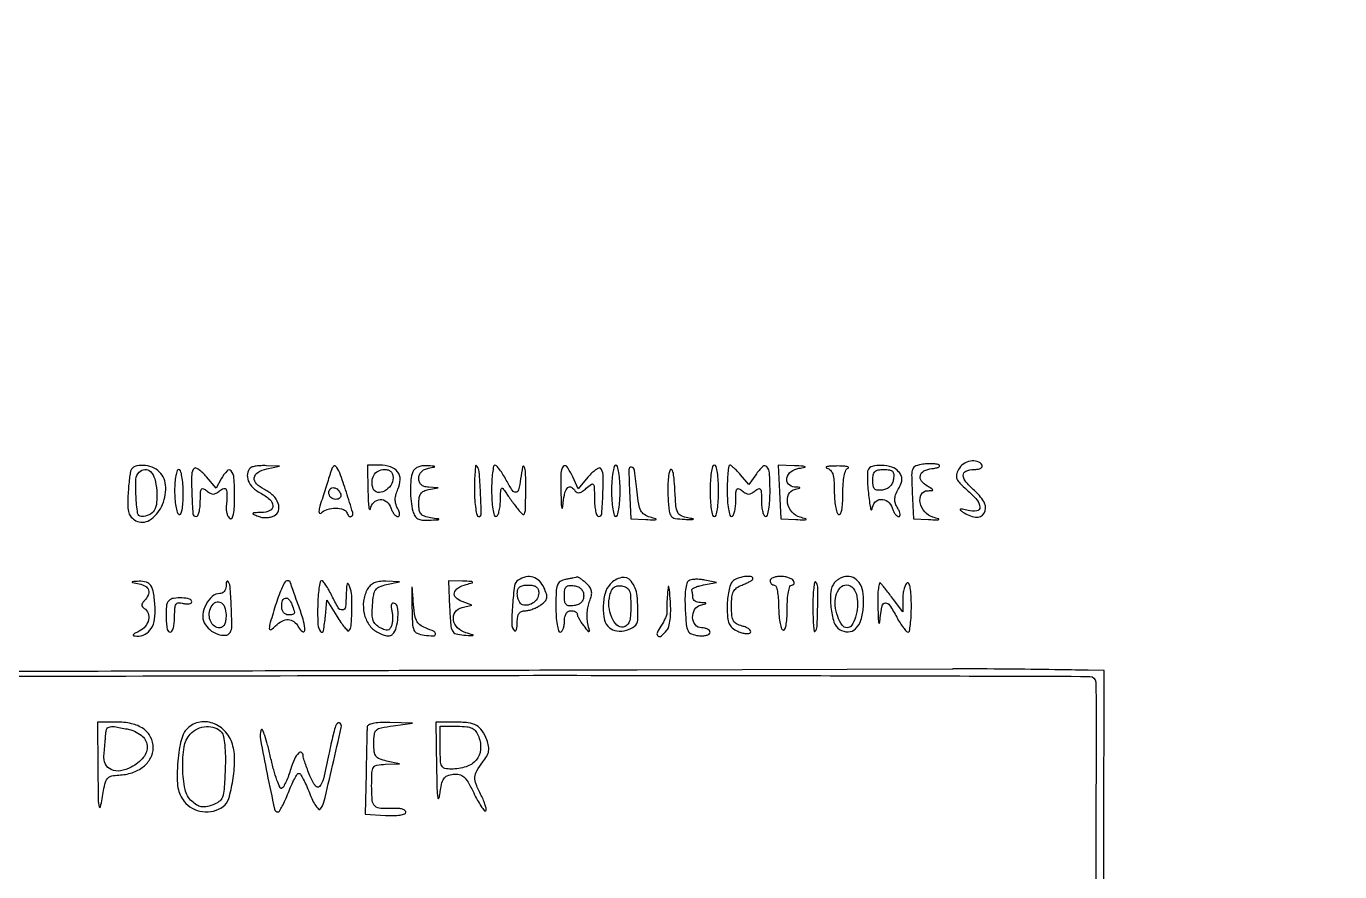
# Model space of a CAD drawing. Extents: x 24 to 1546, y 0 to 2379.
# Drawn here: x 1239.4 to 1546, y 197 to 394.5 of the extents above; entities that cross this region are included whole.
import ezdxf

# ---------------------------------------------------------------- set-up
doc = ezdxf.new("R2010")
doc.units = 0
doc.header["$MEASUREMENT"] = 0
doc.layers.get('0').update_dxf_attribs({"linetype": 'CONTINUOUS'})

msp = doc.modelspace()

# ---------------------------------------------------------------- linework, layer by layer
for points in [[(1054.378065, 242.245189, -0.00011), (1310.655694, 242.847537, -0.001089), (1418.410224, 242.842392, -0.000199), (1487.630218, 242.660844, -0.406407), (1489.042152, 241.277819, -0.006531), (1489.134851, 232.568275, -0.000088), (1488.995819, 179.007081, -0.000003), (1488.836526, 121.681109, -0.200949)], [(956.104801, 25.769543, -0.000009), (1071.532232, 26.383709, -0.000448)], [(1448.974176, 595.301221, -0.000037), (1448.971655, 720.569876, -0.000031)], [(1026.733611, 243.098293, 0.000018), (954.81255, 242.694459, 0.197444)], [(1192.992564, 118.921241, 0.000373), (1245.748798, 119.049044, 0.000618), (1290.245747, 119.245058, 0.000021), (1330.47912, 119.473752, 0.207433), (1330.992564, 119.699842, 0.654235), (1330.894344, 119.924749, 0.000011), (1276.068902, 119.942781, 0.000456), (1215.434512, 119.906035, 0.000272)], [(1490.781276, 123.5), (1491.038719, 244), (1487.26936, 244.08651, 0.002548), (1479.4669, 244.225805, 0.00091), (1468.331994, 244.347561, 0.000041), (1455.930741, 244.459567, 0.163136), (1455.669275, 244.37452, -0.160174), (1455.512716, 244.322595), (1382.009387, 244.131797, -0.000078), (1301.158415, 243.934612, -0.000047), (1205.149916, 243.724436, 0.000314)], [(1488.503254, 121.295825, -0.00001), (1465.722567, 121.148835, -0.00041)]]:
    msp.add_lwpolyline(points, format="xyb")
for points in [[(1263.781911, 290.75, 0.047291), (1263.599674, 289.999743, 0.007467), (1263.404516, 288.493376, 0.008231), (1263.229739, 286.705405, 0.00711), (1263.103895, 284.823196, 0.017303), (1263.058849, 282.312219, 0.072577), (1263.301053, 280.826184, 0.114315), (1263.890748, 279.829147, 0.07958), (1264.935663, 279.034432, 0.271957), (1268.15543, 279.16224, 0.138587), (1270.932066, 282.298636, 0.116619), (1271.938063, 286.861097, 0.194974), (1270.428571, 290.428571, 0.105611), (1268.767541, 291.504891, 0.079213), (1266.628827, 291.952738, 0.092086), (1264.7407, 291.69564, 0.233883)], [(1278.602855, 291.269521, 0.194066), (1277.981731, 289.808707, 0.013474), (1278.019476, 285.250555, 0.010938), (1278.281677, 280.66372, 0.391266), (1279, 280, 0.282515), (1279.386046, 280.237047, 0.050064), (1279.70625, 281.064093, 0.04127), (1279.927501, 282.234353, 0.026097), (1280, 283.622445, -0.010356), (1280.042058, 285.652855, -0.131096), (1280.267606, 286.376537, -0.377801), (1280.703769, 286.504567, -0.064036), (1281.5, 286, 0.045289), (1282.327894, 285.430919, 0.128626), (1283, 285.255111, 0.128626), (1283.672106, 285.430919, 0.045289), (1284.5, 286, -0.087242), (1285.471923, 286.554784, -0.397649), (1286.01476, 286.31735, -0.110529), (1286.219489, 285.200873, -0.009954), (1286.051642, 282.345511, 0.047111), (1286.065196, 281.472825, 0.049271), (1286.242858, 280.631636, 0.054474), (1286.547008, 279.942146, 0.123861), (1286.940951, 279.536494, 0.427918), (1287.398385, 279.655787, 0.078538), (1287.733309, 280.572578, 0.037123), (1287.940482, 282.300991, 0.011271), (1288, 284.940983, 0.017713), (1287.856734, 288.983912, 0.152444), (1287.205542, 290.646041, 0.458316), (1286.231079, 290.680494, 0.063898), (1284.897807, 288.809051), (1283.725246, 286.618101), (1281.465478, 289.245239, 0.023183), (1280.555762, 290.208685, 0.038072), (1279.692428, 290.923566, 0.045441), (1278.979226, 291.336365, 0.31462)], [(1291.666667, 291.333333, 0.164088), (1290.999781, 289.987718, 0.129555), (1291.200092, 288.365145, 0.103129), (1292.265807, 286.759751, 0.075638), (1294, 285.5, -0.058125), (1296.20562, 284.012426, -0.204444), (1296.946246, 282.509932, -0.310527), (1296.261286, 281.386505, -0.09921), (1294.25, 280.929715, 0.00432), (1292.610158, 280.873622, 0.207655), (1292.320196, 280.732722, 0.501891), (1292.364367, 280.536427, 0.00922), (1293.5, 280.055346, 0.058515), (1294.39152, 279.813049, 0.042885), (1295.41547, 279.748706, 0.043587), (1296.41048, 279.858684, 0.070579), (1297.212237, 280.140605, 0.201829), (1298.220061, 281.353194, 0.162465), (1298.17392, 283.062679, 0.113171), (1296.988392, 284.894143, 0.077263), (1294.957901, 286.333669, -0.077552), (1293.110561, 287.644942, -0.231891), (1292.603668, 289.064389, -0.236402), (1293.416857, 290.313695, -0.079879), (1295.5, 291.121865), (1298.5, 291.76337), (1295.416667, 291.881685, 0.020644), (1294.187316, 291.878086, 0.025253), (1293.043229, 291.769412, 0.025049), (1292.110955, 291.585001, 0.135832)], [(1310.608913, 290.893128, -0.001122), (1310.348961, 290.07305, -0.000174), (1309.830437, 288.45185, -0.000194), (1309.217505, 286.540328, -0.000169), (1308.574076, 284.538701, 0.009209), (1307.930089, 282.40359, 0.043055), (1307.689697, 281.143197, 0.25866), (1307.8502, 280.767578, 0.37816), (1308.188701, 280.788701, -0.121468), (1309.64483, 281.668783, -0.077215), (1311.614075, 281.961917, -0.085438), (1313.388742, 281.644817, -0.223749), (1314.279762, 280.75, 0.058188), (1314.495991, 280.312764, 0.106272), (1314.7767, 280.033099, 0.154979), (1315.07341, 279.952808, 0.176014), (1315.344568, 280.064806, 0.288319), (1315.580483, 280.919782, 0.005068), (1314.089918, 285.699134, 0.008763), (1312.53265, 290.245896, 0.109913), (1311.563412, 291.769921, 0.234525), (1311.331117, 291.848108, 0.152911), (1311.07004, 291.725351, 0.087786), (1310.813978, 291.390388, 0.043237)], [(1319.136182, 285.75, 0.006961), (1319.217114, 283.484459, 0.022956), (1319.359663, 281.996875, 0.185433), (1319.531687, 281.687987, 0.571393), (1319.705733, 281.75, -0.146404), (1320.51991, 283.310001, -0.188935), (1321.979157, 283.971427, -0.187472), (1323.50808, 283.467228, -0.144564), (1324.5, 282, 0.041204), (1324.814323, 281.234659, 0.050911), (1325.2326, 280.5875, 0.05949), (1325.686051, 280.142108, 0.165895), (1326.102571, 280, 0.23188), (1326.414299, 280.152782, 0.175886), (1326.532557, 280.520471, 0.084219), (1326.405918, 281.129308, 0.029578), (1326.030584, 281.942853, -0.059606), (1325.626681, 282.977065, -0.06968), (1325.506754, 284.023365, -0.062901), (1325.677216, 285.146304, -0.037828), (1326.142423, 286.413239, 0.101109), (1326.653727, 288.637073, 0.170749), (1326.069783, 290.436604, 0.153293), (1324.417506, 291.602673, 0.077743), (1321.877555, 292), (1319, 292)], [(1329.606989, 290.418213, 0.064009), (1329.169769, 288.620396, 0.028323), (1329.037426, 286.176042, 0.027781), (1329.188732, 283.574274, 0.037067), (1329.630286, 281.25, 0.065614), (1330.088415, 280.144536, 0.134502), (1330.750342, 279.4904, 0.107305), (1331.762214, 279.179288, 0.033082), (1333.366631, 279.149832, 0.00069), (1335.545453, 279.257035, 0.235529), (1335.686551, 279.336547, 0.550033), (1335.648094, 279.424851, 0.000995), (1333.75, 279.716254, -0.042801), (1332.323569, 280.059124, -0.13881), (1331.526411, 280.601338, -0.135358), (1331.120411, 281.489984, -0.03989), (1331, 282.996871, -0.040286), (1331.11412, 284.410941, -0.109871), (1331.48423, 285.337788, -0.129422), (1332.168423, 285.931361, -0.066825), (1333.25, 286.294267), (1335.5, 286.727636), (1333.25, 286.863818, -0.059579), (1332.260883, 287.043264, -0.111574), (1331.559019, 287.445791, -0.123913), (1331.144134, 288.077271, -0.083875), (1331, 288.930449, -0.092132), (1331.154854, 289.763706, -0.098629), (1331.597506, 290.463336, -0.090422), (1332.311119, 290.983323, -0.06486), (1333.25, 291.294267, 0.002556), (1334.645472, 291.570451, 0.53799), (1334.688972, 291.678377, 0.231178), (1334.521512, 291.772578, 0.00164), (1332.856989, 291.863818, 0.050173), (1331.743115, 291.809437, 0.067471), (1330.774592, 291.526961, 0.079272), (1330.039363, 291.048686, 0.117902)], [(1344, 286.166667, 0.014888), (1344.070408, 283.802601, 0.024393), (1344.286941, 281.811458, 0.021404), (1344.593111, 280.300295, 0.344788), (1344.97682, 280, 0.418795), (1345.569848, 280.602362, 0.007515), (1345.41708, 285.585782, 0.010091), (1345.094313, 290.479735, 0.176644), (1344.432885, 291.900448, 0.629383), (1344.260916, 291.839986, 0.008465), (1344.12716, 290.394715, 0.012244), (1344.030808, 288.502188, 0.006595)], [(1348, 286, 0.015416), (1348.071434, 283.683687, 0.025878), (1348.291667, 281.75, 0.024068), (1348.604992, 280.303225, 0.339565), (1349, 280, 0.284026), (1349.390285, 280.241156, 0.0472), (1349.723525, 281.101562, 0.039722), (1349.963784, 282.313015, 0.02518), (1350.058807, 283.75, -0.005989), (1350.11958, 285.946614, -0.137554), (1350.311306, 286.53896, -0.503554), (1350.637188, 286.555725, -0.030433), (1351.308807, 285.631435, 0.010207), (1351.887287, 284.763604, 0.005062), (1352.654377, 283.685652, 0.005022), (1353.472495, 282.58373, 0.007338), (1354.216731, 281.631435, 0.04143), (1355.240834, 280.555793, 0.517505), (1355.704354, 280.663336, 0.092763), (1355.918503, 281.705241, 0.003133), (1355.966731, 285.916667, 0.006231), (1355.935623, 290.19106, 0.094655), (1355.63033, 291.6341, 0.739281), (1355.241775, 291.595252, 0.016204), (1354.76975, 288.76975, -0.021713), (1354.314772, 286.219476, -0.328168), (1353.67503, 285.662168, -0.278917), (1352.851172, 286.071944, -0.01781), (1351.433286, 288.494023, 0.015939), (1350.653769, 289.837118, 0.02286), (1349.872869, 290.970119, 0.019965), (1349.17156, 291.821409, 0.213606), (1348.772596, 292, 0.360319), (1348.467071, 291.746978, 0.014847), (1348.22695, 290.2375, 0.019929), (1348.055631, 288.30035, 0.01209)], [(1364.168103, 285.75, 0.00331), (1364.260906, 282.981577, 0.045124), (1364.391852, 281.982431, 0.816098), (1364.545473, 281.985298, 0.019739), (1364.728468, 283.25, -0.031497), (1365.122487, 285.584608, -0.145595), (1365.794817, 286.760688, -0.341071), (1366.625918, 286.848202, -0.11671), (1367.54026, 285.934857, 0.172019), (1367.954149, 285.602538, 0.147656), (1368.514781, 285.57863, 0.088133), (1369.232322, 285.904575, 0.033354), (1370.099277, 286.589845, -0.023783), (1371.285266, 287.564717, -0.407677), (1371.739134, 287.50364, -0.161468), (1371.969634, 286.857467, -0.005618), (1372, 284.154988, 0.022706), (1372.072353, 282.562584, 0.036359), (1372.29375, 281.220528, 0.041536), (1372.612436, 280.256299, 0.300747), (1373, 280, 0.391266), (1373.718323, 280.66372, 0.010938), (1373.980524, 285.250555, 0.013474), (1374.018269, 289.808707, 0.194066), (1373.397145, 291.269521, 0.31744), (1373.019046, 291.334674, 0.044096), (1372.293782, 290.907534, 0.037329), (1371.415293, 290.175057, 0.022704), (1370.487576, 289.190661), (1368.180862, 286.508945), (1366.929916, 289.254473, 0.04042), (1365.603916, 291.634409, 0.509553), (1364.729807, 291.668653, 0.161611), (1364.167316, 290.113135, 0.013356)], [(1376, 286, 0.015416), (1376.071434, 283.683687, 0.025878), (1376.291667, 281.75, 0.024068), (1376.604992, 280.303225, 0.339565), (1377, 280, 0.339565), (1377.395008, 280.303225, 0.024068), (1377.708333, 281.75, 0.025878), (1377.928566, 283.683687, 0.015416), (1378, 286, 0.015416), (1377.928566, 288.316313, 0.025878), (1377.708333, 290.25, 0.024068), (1377.395008, 291.696775, 0.339565), (1377, 292, 0.339565), (1376.604992, 291.696775, 0.024068), (1376.291667, 290.25, 0.025878), (1376.071434, 288.316313, 0.015416)], [(1380.19657, 285.970097), (1380.5, 279.5), (1384, 279.307964, 0.00227), (1386.037163, 279.205463, 0.136334), (1386.392175, 279.286816, 0.661222), (1386.378921, 279.427533, 0.005762), (1385, 279.849423, -0.07409), (1383.663202, 280.467851, -0.12944), (1382.852614, 281.369728, -0.078332), (1382.355207, 282.879056, -0.015235), (1381.978024, 285.730102, 0.007838), (1381.38398, 290.795543, 0.338192), (1380.666736, 291.513861, 0.458169), (1380.045099, 290.962743, 0.008267)], [(1399, 286, 0.015416), (1399.071434, 283.683687, 0.025878), (1399.291667, 281.75, 0.024068), (1399.604992, 280.303225, 0.339565), (1400, 280, 0.339565), (1400.395008, 280.303225, 0.024068), (1400.708333, 281.75, 0.025878), (1400.928566, 283.683687, 0.015416), (1401, 286, 0.015416), (1400.928566, 288.316313, 0.025878), (1400.708333, 290.25, 0.024068), (1400.395008, 291.696775, 0.339565), (1400, 292, 0.339565), (1399.604992, 291.696775, 0.024068), (1399.291667, 290.25, 0.025878), (1399.071434, 288.316313, 0.015416)], [(1403, 286, 0.015416), (1403.071434, 283.683687, 0.025878), (1403.291667, 281.75, 0.024068), (1403.604992, 280.303225, 0.339565), (1404, 280, 0.282515), (1404.386046, 280.237047, 0.050064), (1404.70625, 281.064093, 0.04127), (1404.927501, 282.234353, 0.026097), (1405, 283.622445, -0.010356), (1405.042058, 285.652855, -0.131096), (1405.267606, 286.376537, -0.377801), (1405.703769, 286.504567, -0.064036), (1406.5, 286, 0.045289), (1407.327894, 285.430919, 0.128626), (1408, 285.255111, 0.128626), (1408.672106, 285.430919, 0.045289), (1409.5, 286, -0.064036), (1410.296231, 286.504567, -0.377801), (1410.732394, 286.376537, -0.131096), (1410.957942, 285.652855, -0.010356), (1411, 283.622445, 0.026097), (1411.072499, 282.234353, 0.04127), (1411.29375, 281.064093, 0.050064), (1411.613954, 280.237047, 0.282515), (1412, 280, 0.339565), (1412.395008, 280.303225, 0.024068), (1412.708333, 281.75, 0.025878), (1412.928566, 283.683687, 0.015416), (1413, 286, 0.014122), (1412.882328, 290.165481, 0.169788), (1412.276672, 291.627031, 0.425704), (1411.292139, 291.663122, 0.04652), (1409.649316, 289.75), (1408.054687, 287.5), (1406.117051, 289.75, 0.013977), (1405.331892, 290.611802, 0.019137), (1404.575369, 291.339063, 0.016177), (1403.918352, 291.886934, 0.16721), (1403.589707, 292, 0.375491), (1403.354619, 291.794475, 0.009005), (1403.173227, 290.2375, 0.015274), (1403.042426, 288.300497, 0.00922)], [(1415.202283, 285.75), (1415.5, 279.5), (1419, 279.307964, 0.002274), (1421.03452, 279.205615, 0.135953), (1421.389989, 279.286799, 0.661982), (1421.376818, 279.427273, 0.005779), (1420, 279.84751, -0.145368), (1418.131761, 281.05397, -0.127846), (1417.110101, 283.145574, -0.157763), (1417.338647, 285.161498, -0.226621), (1418.691736, 286.299454, 0.002352), (1419.854383, 286.606555, 0.311667), (1419.944679, 286.712978, 0.420595), (1419.868987, 286.803406, 0.002855), (1418.75, 286.883999, -0.193951), (1417.315542, 287.575744, -0.245195), (1416.946009, 288.979452, -0.173403), (1417.910174, 290.494065, -0.128242), (1419.75, 291.283746, 0.006431), (1421.153813, 291.514912, 0.710107), (1421.174995, 291.646354, 0.112136), (1420.772924, 291.758617, 0.002376), (1418.702283, 291.850168), (1414.904565, 292)], [(1426.25, 291.310674, -0.135069), (1427.097924, 290.820531, -0.115671), (1427.636633, 289.937598, -0.063662), (1427.921842, 288.457545, -0.015806), (1428, 285.985693, 0.019113), (1428.073014, 284.076334, 0.025973), (1428.29375, 282.366361, 0.024822), (1428.610217, 281.014439, 0.18653), (1429, 280.5, 0.436657), (1429.415004, 280.61478, 0.068742), (1429.732561, 281.511665, 0.037103), (1429.93823, 283.098976, 0.013671), (1430, 285.35765, -0.016928), (1430.079323, 287.699935, -0.034603), (1430.330099, 289.520517, -0.043622), (1430.717536, 290.803609, -0.204488), (1431.25, 291.337719, 0.546526), (1431.284484, 291.520046, 0.148335), (1430.957813, 291.683057, 0.033095), (1429.95802, 291.785559, 0.011316), (1428.5, 291.805051, 0.010384), (1427.062376, 291.761866, 0.041396), (1426.189062, 291.644543, 0.414714), (1426.085167, 291.481828, 0.281391)], [(1435.834364, 290.75, 0.072958), (1435.719879, 289.988273, 0.010313), (1435.747072, 288.398438, 0.011573), (1435.86241, 286.505995, 0.009618), (1436.070272, 284.5, 0.007451), (1436.318426, 282.705157, 0.03041), (1436.551133, 281.629687, 0.461433), (1436.709457, 281.556643, 0.273721), (1436.842896, 281.75, -0.163897), (1437.496996, 283.320611, -0.202097), (1438.911654, 284.008252, -0.186528), (1440.483045, 283.495891, -0.145887), (1441.5, 282, 0.040069), (1441.812315, 281.234616, 0.049995), (1442.224754, 280.5875, 0.058436), (1442.669683, 280.141395, 0.169079), (1443.075862, 280, 0.297393), (1443.328667, 280.164954, 0.139047), (1443.384925, 280.569372, 0.071634), (1443.204479, 281.19424, 0.033537), (1442.806467, 281.938288, -0.051467), (1442.272062, 283.029493, -0.096398), (1442.11572, 283.996073, -0.083633), (1442.326252, 285.04152, -0.03146), (1442.948729, 286.404199, 0.026768), (1443.591, 287.776029, 0.091445), (1443.787871, 288.737498, 0.11799), (1443.606531, 289.566677, 0.060705), (1443.028291, 290.465911, 0.14184), (1441.461554, 291.529221, 0.068859), (1439.058528, 291.958982, 0.074468), (1436.836079, 291.715337, 0.260168)], [(1448.704122, 292.214857, 0.05438), (1447.039068, 291.815327, 0.218716), (1446.310049, 291.101594, 0.09685), (1446.065992, 289.698706, 0.006748), (1446.204122, 285.679151), (1446.5, 279.5), (1450, 279.307964, 0.002274), (1452.03452, 279.205615, 0.135953), (1452.389989, 279.286799, 0.661982), (1452.376818, 279.427273, 0.005779), (1451, 279.84751, -0.149279), (1449.11636, 281.08445, -0.121491), (1448.058334, 283.265938, -0.173603), (1448.316796, 285.183224, -0.275757), (1449.683578, 286.030409, 0.006952), (1450.834908, 286.0657, 0.382998), (1450.977528, 286.205685, 0.278542), (1450.869591, 286.412951, 0.004988), (1449.75, 287.080099, -0.095545), (1448.37256, 288.283156, -0.229243), (1448.094962, 289.575018, -0.21897), (1448.938116, 290.638891, -0.088967), (1450.75, 291.183578, 0.021703), (1451.74202, 291.341592, 0.063028), (1452.398438, 291.564415, 0.214781), (1452.598665, 291.804792, 0.351035), (1452.5, 292.035707, 0.08867), (1451.934335, 292.219982, 0.022726), (1450.972461, 292.309311, 0.022419), (1449.847841, 292.311932, 0.021089)], [(1456.978384, 290.959611, 0.072445), (1456.549578, 289.772965, 0.150209), (1456.643131, 288.802139, 0.095333), (1457.327625, 287.767223, 0.019033), (1458.943201, 286.236926, -0.032617), (1461.289083, 283.890816, -0.165616), (1461.984993, 282.206866, -0.390507), (1461.280711, 281.337652, -0.093643), (1459.25, 281.421969, 0.007366), (1457.8972, 281.715269, 0.123413), (1457.442546, 281.69397, 0.58852), (1457.402035, 281.50804, 0.031644), (1458, 281.04569, 0.109702), (1460.985709, 279.865631, 0.300159), (1462.956076, 280.7582, 0.260941), (1463.077738, 283.10706, 0.098267), (1461.002424, 285.810788, -0.03311), (1458.80766, 288.010091, -0.159566), (1458.125597, 289.615682, -0.32341), (1458.730968, 290.624804, -0.101564), (1460.559017, 291, 0.035659), (1461.520664, 291.068671, 0.083483), (1462.205217, 291.287316, 0.1651), (1462.521766, 291.615199, 0.253782), (1462.5, 292, 0.184634), (1461.396221, 292.842701, 0.118842), (1459.769152, 292.92467, 0.104908), (1458.117904, 292.235686, 0.119327)], [(1269.814871, 286.090482, -0.037898), (1269.803041, 283.270435, -0.113154), (1269.226571, 281.441284, -0.15874), (1268.054782, 280.402524, -0.099877), (1266.25, 280.015313, -0.378103), (1265.364464, 280.777576, -0.021037), (1264.990109, 284.705226, -0.023858), (1264.969123, 288.701386, -0.187902), (1265.701236, 290.367903, -0.177567), (1267.070922, 291.002592, -0.225555), (1268.35898, 290.515955, -0.124071), (1269.346984, 288.786369, -0.050181)], [(1274, 286.059017, 0.018832), (1274.072998, 284.121554, 0.025672), (1274.29375, 282.3879, 0.024383), (1274.610068, 281.016825, 0.187586), (1275, 280.5, 0.439638), (1275.415656, 280.617202, 0.067066), (1275.732822, 281.532337, 0.036506), (1275.938309, 283.14533, 0.013434), (1276, 285.440983, 0.016922), (1275.92786, 287.571959, 0.027583), (1275.70625, 289.367039, 0.026513), (1275.39117, 290.706688, 0.333273), (1275, 291, 0.321151), (1274.610332, 290.720933, 0.03204), (1274.29375, 289.548586, 0.030878), (1274.072213, 287.952933, 0.019057)], [(1325, 289.035184, -0.14944), (1324.465893, 287.288061, -0.117682), (1323.001649, 285.942618, -0.162092), (1321.410132, 285.64072, -0.274193), (1320.378175, 286.456876, -0.095537), (1320.080826, 288.129725, -0.126577), (1320.48636, 289.615833, -0.1389), (1321.517751, 290.629134, -0.125786), (1322.968615, 291, -0.069773), (1323.855159, 290.87568, -0.123142), (1324.49153, 290.508193, -0.126125), (1324.87046, 289.891705, -0.075192)], [(1389.676158, 290.87294, 0.077491), (1389.387193, 289.93949, 0.01773), (1389.205144, 288.292403, 0.017923), (1389.130076, 286.357832, 0.01661), (1389.190188, 284.37294, 0.011655), (1389.462527, 281.243297, 0.135744), (1389.91367, 280.113611, 0.194078), (1390.822951, 279.5715, 0.028512), (1393, 279.359171, 0.002072), (1394.734316, 279.296584, 0.101701), (1395.072612, 279.354925, 0.753855), (1395.063887, 279.446871, 0.004584), (1393.796109, 279.671144, -0.066854), (1392.242459, 280.150777, -0.179851), (1391.440462, 280.95831, -0.085652), (1391.038661, 282.49859, -0.008553), (1390.782079, 286.311973, 0.009526), (1390.603599, 288.889743, 0.037444), (1390.345208, 290.460594, 0.170945), (1390.024109, 290.954454, 0.474325)], [(1441.819551, 288.75, -0.071286), (1441.534868, 287.772547, -0.090158), (1441, 287, -0.090158), (1440.227453, 286.465132, -0.071286), (1439.25, 286.180449, -0.049221), (1438.091139, 286.130915, -0.18449), (1437.43782, 286.423078, -0.161847), (1437.095178, 287.106925, -0.03591), (1437, 288.430449, -0.042944), (1437.114059, 289.756015, -0.154648), (1437.5, 290.5, -0.154648), (1438.243985, 290.885941, -0.042944), (1439.569551, 291, -0.03591), (1440.893075, 290.904822, -0.161847), (1441.576922, 290.56218, -0.18449), (1441.869085, 289.908861, -0.049221)], [(1312.770833, 285.1875, -0.134046), (1312.795817, 284.735738, -0.144529), (1312.585286, 284.348828, -0.119977), (1312.158616, 284.089234, -0.077096), (1311.583333, 284, -0.099038), (1310.979073, 284.120875, -0.097945), (1310.465104, 284.465104, -0.097945), (1310.120875, 284.979073, -0.099038), (1310, 285.583333, -0.190724), (1310.346973, 286.459866, -0.244413), (1311.153639, 286.742973, -0.165501), (1312.122932, 286.250696, -0.113253)], [(1265.75, 264.294267, -0.091313), (1267.178227, 263.736364, -0.185098), (1267.897717, 262.790359, -0.181734), (1267.807225, 261.592065, -0.087845), (1266.912868, 260.312868, 0.047458), (1266.463023, 259.768438, 0.150038), (1266.325735, 259.321227, 0.181024), (1266.473233, 258.927179, 0.075363), (1266.912868, 258.553851, -0.171225), (1267.816436, 257.432043, -0.139284), (1267.912793, 255.882674, -0.119137), (1267.156821, 254.324992, -0.108532), (1265.75, 253.220495, 0.010537), (1264.65427, 252.663286, 0.15602), (1264.357985, 252.357569, 0.495449), (1264.46022, 252.151123, 0.037689), (1265.178571, 252.06768, 0.131665), (1267.090577, 252.498304, 0.133308), (1268.520456, 253.826112, 0.102415), (1269.328364, 256.017431, 0.055109), (1269.441107, 258.906871, 0.019543), (1269.079282, 262.177287, 0.103514), (1268.455406, 263.857332, 0.180656), (1267.395993, 264.665186, 0.089262), (1265.690983, 264.863818, 0.000943), (1264.116872, 264.762997, 0.425212), (1264.055663, 264.690451, 0.329713), (1264.13, 264.609077, 0.000828)], [(1286, 263.666667, -0.087366), (1285.887948, 263.030283, -0.094414), (1285.566147, 262.489583, -0.100138), (1285.086474, 262.127903, -0.11208), (1284.523053, 262, 0.185034), (1282.799344, 261.339497, 0.089368), (1281.326814, 259.444808, 0.086728), (1280.576014, 257.096028, 0.158243), (1280.927867, 255.134782, 0.098831), (1282.20747, 253.579379, 0.083712), (1284.059602, 252.52305, 0.102807), (1285.838825, 252.260713, 0.244377), (1286.954368, 252.926166, 0.142615), (1287.36016, 254.390952, 0.008505), (1287.220726, 259.025659, 0.007674), (1286.929103, 263.690525, 0.170053), (1286.389371, 264.916667, 0.409729), (1286.242976, 264.922748, 0.133946), (1286.114378, 264.721354, 0.05354), (1286.026951, 264.278691, 0.022007)], [(1297.682622, 259.662108, 0.003618), (1296.330271, 255.261139, 0.067514), (1296.105175, 253.830566, 0.588011), (1296.501776, 253.598763, 0.062885), (1297.571429, 254.428571, -0.069248), (1299.085583, 255.572779, -0.136064), (1300.541252, 255.926509, -0.15688), (1301.830897, 255.465506, -0.101865), (1302.875307, 254.25833, 0.100203), (1303.860707, 253.11176, 0.616467), (1304.387363, 253.362128, 0.074544), (1304.105189, 255.577971, 0.01874), (1302.981473, 259.050689, -0.001468), (1302.22197, 261.147676, -0.002297), (1301.582058, 262.956909, -0.000613), (1301.033318, 264.537577, -0.083421), (1301, 264.735883, 0.259662), (1300.943444, 264.837444, 0.060587), (1300.759895, 264.922416, 0.047542), (1300.495763, 264.980794, 0.030637), (1300.182622, 265, 0.274433), (1299.785784, 264.764449, 0.015359), (1299.111079, 263.431994, 0.020122), (1298.386632, 261.707803, 0.013043)], [(1307.394256, 258.994736, 0.01559), (1307.45148, 254.768436, 0.158793), (1308.060684, 253.148337, 0.643542), (1308.737183, 253.319259, 0.024279), (1309.189635, 256.75), (1309.5, 260.5), (1311.864068, 256.697401, 0.012474), (1312.801629, 255.270019, 0.021538), (1313.660368, 254.138493, 0.017889), (1314.381894, 253.329041, 0.420552), (1314.659378, 253.326045, 0.17826), (1315.199754, 254.496316, 0.013772), (1315.383265, 258.006821, 0.01832), (1315.341329, 261.515836, 0.08117), (1314.91126, 263.527956, 0.045591), (1314.536777, 264.27687, 0.594338), (1314.291982, 264.263027, 0.099125), (1314.131355, 263.618416, 0.006967), (1314.070285, 261.75, -0.025561), (1313.867001, 258.844458, -0.358177), (1313.161482, 258.171267, -0.286919), (1312.189836, 258.683002, -0.020564), (1310.701391, 261.5, 0.016714), (1310.006263, 262.840464, 0.024197), (1309.297571, 263.970329, 0.02163), (1308.652672, 264.815413, 0.224294), (1308.266179, 264.994736, 0.354211), (1307.958656, 264.742106, 0.014483), (1307.694003, 263.230064, 0.019679), (1307.489984, 261.293386, 0.011992)], [(1318.975271, 262.953794, 0.092061), (1318.110958, 260.234921, 0.086835), (1318.253663, 257.32779, 0.091567), (1319.349621, 254.770673, 0.119008), (1321.214651, 253.045847, 0.029681), (1322.449683, 252.44908, 0.061778), (1323.479329, 252.167026, 0.087156), (1324.292257, 252.191339, 0.151196), (1324.878639, 252.514651, 0.127851), (1325.748063, 254.060023, 0.048979), (1326.144688, 256.513668, 0.04847), (1326.064936, 258.825415, 0.286117), (1325.328686, 259.719853, 0.151668), (1324.882732, 259.730432, 0.235316), (1324.603972, 259.476131, 0.121207), (1324.532739, 258.921737, 0.035597), (1324.69141, 258.072049, -0.039193), (1324.852087, 257.175997, -0.029213), (1324.892944, 256.17209, -0.029826), (1324.818779, 255.215401, -0.057414), (1324.62756, 254.47182, -0.069967), (1324.225803, 253.74698, -0.191693), (1323.734568, 253.448374, -0.1359), (1323.0491, 253.519056, -0.029634), (1321.960479, 254.021151, -0.075475), (1320.935987, 254.787218, -0.114489), (1320.356925, 255.73151, -0.077983), (1320.12723, 257.098711, -0.02087), (1320.195643, 259.309478, -0.020226), (1320.468277, 261.709446, -0.112383), (1320.943219, 262.907627, -0.1476), (1321.825094, 263.615674, -0.043617), (1323.5, 264.126889), (1326.5, 264.76337), (1323.285184, 264.881685, 0.038234), (1321.740054, 264.820399, 0.076284), (1320.563171, 264.496781, 0.090404), (1319.667755, 263.882962, 0.074675)], [(1338.202283, 258.75, 0.00726), (1338.45412, 254.70108, 0.099383), (1338.852172, 253.288963, 0.210699), (1339.690288, 252.607593, 0.050542), (1341.5, 252.303864, 0.001084), (1343.491848, 252.177977, 0.225118), (1343.668318, 252.248851, 0.553921), (1343.639294, 252.355523, 0.001678), (1342, 252.844858, -0.124638), (1340.040842, 254.005233, -0.160352), (1339.09838, 255.860244, -0.195067), (1339.523435, 257.649677, -0.175909), (1341.097152, 258.735657), (1343.352521, 259.325449), (1341.092513, 260.161481, -0.101593), (1339.646927, 261.061366, -0.269884), (1339.318281, 262.186058, -0.201086), (1340.147905, 263.300812, -0.0655), (1342.074139, 264.122737, 0.005609), (1343.511513, 264.541847, 0.585365), (1343.547296, 264.704393, 0.173813), (1343.239412, 264.828839, 0.002429), (1341.202283, 264.90032), (1337.904565, 265)], [(1354.23611, 265.167086, 0.219636), (1353.357517, 263.804745, 0.016857), (1352.881184, 259.356416, 0.017461), (1352.711254, 254.892025, 0.199725), (1353.368559, 253.298108, 0.409962), (1353.606425, 253.296378, 0.125426), (1353.814514, 253.635486, 0.052919), (1353.956128, 254.352104, 0.022344), (1354, 255.333333, -0.039765), (1354.09868, 256.572154, -0.1097), (1354.419582, 257.381446, -0.147952), (1354.983148, 257.838105, -0.097108), (1355.80887, 258, 0.059521), (1356.638443, 258.099105, 0.030195), (1357.644968, 258.408446, 0.029496), (1358.658635, 258.858108, 0.038739), (1359.519298, 259.390453, 0.045003), (1360.489044, 260.243247, 0.146853), (1360.870461, 260.998014, 0.12371), (1360.806085, 261.917796, 0.027877), (1360.231867, 263.390453, 0.088964), (1359.146979, 264.959383, 0.125725), (1357.694811, 265.826328, 0.125606), (1356.003696, 265.890908, 0.088698)], [(1359, 262.106989, -0.142557), (1358.614698, 260.783054, -0.112141), (1357.548938, 259.72655, -0.116675), (1356.168335, 259.260762, -0.163089), (1354.909758, 259.555773, -0.119252), (1354.5605, 259.908936, -0.048504), (1354.267241, 260.523033, -0.044363), (1354.067314, 261.274816, -0.04284), (1354, 262.059017, -0.081061), (1354.146387, 262.956027, -0.147833), (1354.572002, 263.555902, -0.120661), (1355.330218, 263.894518, -0.044995), (1356.5, 264, -0.045088), (1357.658664, 263.895303, -0.117503), (1358.419838, 263.560699, -0.146188), (1358.850406, 262.973107, -0.085724)], [(1365.25, 265.294267, 0.094067), (1364.028822, 264.80954, 0.16793), (1363.363118, 263.973747, 0.075772), (1363.064991, 262.411701, 0.009334), (1363, 258.930449, 0.015658), (1363.071597, 256.644761, 0.026112), (1363.292155, 254.732612, 0.024369), (1363.605816, 253.301621, 0.338699), (1364, 253, 0.226478), (1364.382936, 253.182831, 0.074992), (1364.70625, 253.734375, 0.057076), (1364.926884, 254.542644, 0.038131), (1365, 255.5, -0.04716), (1365.09863, 256.543379, -0.088208), (1365.4, 257.333333, -0.118484), (1365.88002, 257.822179, -0.140575), (1366.5, 258, -0.051956), (1367.073921, 257.940201, -0.071851), (1367.559375, 257.762394, -0.091838), (1367.885572, 257.499844, -0.179368), (1368, 257.19113, 0.105319), (1368.091927, 256.75955, 0.02098), (1368.445131, 256.049658, 0.021343), (1368.93524, 255.243619, 0.01846), (1369.515339, 254.44113, 0.003866), (1370.527235, 253.165362, 0.381218), (1370.737034, 253.130626, 0.31332), (1370.828548, 253.347565, 0.003266), (1370.45988, 255.039033, -0.047633), (1370.312782, 256.200869, -0.028147), (1370.348508, 257.599594, -0.027973), (1370.543322, 259.00492, -0.042436), (1370.882285, 260.190386, 0.035765), (1371.301452, 261.585762, 0.100823), (1371.321067, 262.59906, 0.112738), (1370.945669, 263.471977, 0.051186), (1370.109003, 264.401354, 0.01502), (1369.401631, 265.003879, 0.021561), (1368.737679, 265.490394, 0.01827), (1368.174178, 265.837992, 0.210231), (1367.921259, 265.863818, -0.023505), (1367.648896, 265.789708, -0.00215), (1366.962807, 265.640337, -0.002777), (1366.142444, 265.470181, -0.002171)], [(1369.5, 261.5, -0.082847), (1369.352757, 260.617458, -0.110331), (1368.928806, 259.926605, -0.102222), (1368.222385, 259.446544, -0.0631), (1367.25, 259.180449, -0.049728), (1366.08473, 259.131823, -0.187903), (1365.43287, 259.430103, -0.160065), (1365.092891, 260.129015, -0.033839), (1365, 261.5, -0.033839), (1365.092891, 262.870985, -0.160065), (1365.43287, 263.569897, -0.187903), (1366.08473, 263.868177, -0.049728), (1367.25, 263.819551, -0.0631), (1368.222385, 263.553456, -0.102222), (1368.928806, 263.073395, -0.110331), (1369.352757, 262.382542, -0.082847)], [(1375.654988, 264.171259, 0.120802), (1374.479153, 261.993746, 0.05961), (1374.051354, 258.858452, 0.060591), (1374.369378, 255.82633, 0.164597), (1375.487014, 254.010777, 0.147875), (1377.241506, 253.270847, 0.091536), (1379.489478, 253.444473, 0.100145), (1381.367739, 254.373351, 0.215956), (1382.105963, 255.769052, 0.042745), (1381.967959, 261.447435, 0.13711), (1380.569474, 264.925969, 0.293275), (1378.322378, 265.734698, 0.153731)], [(1380.5, 259.013695, -0.017475), (1380.420934, 256.752183, -0.069526), (1380.133894, 255.397, -0.125699), (1379.594336, 254.604321, -0.133998), (1378.752914, 254.190932, -0.245623), (1377.265586, 254.637129, -0.100011), (1376.039629, 256.43577, -0.079215), (1375.406766, 259.012816, -0.082339), (1375.620222, 261.62298, -0.047312), (1376.029476, 262.778244, -0.116941), (1376.582524, 263.479427, -0.133351), (1377.340869, 263.804528, -0.070506), (1378.371856, 263.803582, -0.090229), (1379.477134, 263.435261, -0.164217), (1380.114492, 262.74231, -0.08927), (1380.423575, 261.47948, -0.015493)], [(1394.01005, 265.006211, 0.194579), (1393.557904, 264.389801, 0.031431), (1393.277619, 262.897597, 0.028237), (1393.143851, 260.885069, 0.015358), (1393.195404, 258.407241, 0.008857), (1393.449235, 254.746659, 0.092593), (1393.851256, 253.303062, 0.190466), (1394.656836, 252.570283, 0.061861), (1396.25, 252.183578, 0.036601), (1397.303493, 252.139948, 0.058686), (1398.192188, 252.273366, 0.081602), (1398.795321, 252.549316, 0.249719), (1399, 252.933578, 0.181098), (1398.847572, 253.34062, 0.09133), (1398.4125, 253.686738, 0.07128), (1397.765257, 253.921199, 0.051351), (1397, 254, -0.229032), (1395.573111, 254.689789, -0.157063), (1394.930995, 256.402879, -0.144368), (1395.388799, 258.275949, -0.199775), (1396.75, 259.310674, 0.001923), (1397.926177, 259.622879, 0.339035), (1398, 259.719237, 0.392517), (1397.923939, 259.801199, 0.002113), (1396.75, 259.883999, -0.054605), (1396.080606, 260.002555, -0.070943), (1395.514062, 260.259675, -0.08736), (1395.132621, 260.609345, -0.165114), (1395, 261, 0.020826), (1394.981791, 261.436967, 0.01485), (1394.926563, 261.923678, 0.01503), (1394.845996, 262.38542, 0.03074), (1394.75, 262.740179, -0.32394), (1394.849968, 263.062414, -0.050681), (1395.454687, 263.426675, -0.040329), (1396.367984, 263.770721, -0.023989), (1397.5, 264.037786), (1400.5, 264.595213), (1397.814646, 265.146577, 0.029682), (1396.704456, 265.306607, 0.030182), (1395.589337, 265.332782, 0.031657), (1394.622148, 265.235573, 0.097838)], [(1404.2, 264.8, 0.11855), (1403.73574, 264.041749, 0.027688), (1403.3525, 262.589651, 0.027031), (1403.088221, 260.824639, 0.023649), (1403, 258.960515, 0.01812), (1403.092977, 256.395782, 0.083102), (1403.443292, 254.953632, 0.123001), (1404.169402, 253.996282, 0.062482), (1405.464289, 253.198225, 0.034862), (1406.446599, 252.830911, 0.049817), (1407.360028, 252.656581, 0.061524), (1408.08153, 252.681021, 0.218498), (1408.457378, 252.931036, 0.275542), (1408.463314, 253.305915, 0.101028), (1408.098498, 253.719122, 0.064332), (1407.410675, 254.110806, 0.035832), (1406.493089, 254.412379, -0.060125), (1405.172712, 254.918452, -0.148801), (1404.444649, 255.640931, -0.103049), (1404.09203, 256.82933, -0.02077), (1404, 259.043803, -0.023226), (1404.100834, 261.21332, -0.093846), (1404.465349, 262.480807, -0.126823), (1405.203159, 263.32292, -0.058993), (1406.5, 264, 0.017157), (1407.457823, 264.402289, 0.025297), (1408.265625, 264.825435, 0.022963), (1408.869532, 265.220256, 0.240971), (1409, 265.475249, 0.384515), (1408.534232, 265.991358, 0.060627), (1407.044213, 265.96356, 0.053521), (1405.351478, 265.53728, 0.108361)], [(1413, 265, 0.099038), (1413.076342, 264.618362, 0.097945), (1413.29375, 264.29375, 0.097945), (1413.618362, 264.076342, 0.099038), (1414, 264, -0.321151), (1414.389668, 263.720933, -0.03204), (1414.70625, 262.548586, -0.030878), (1414.927787, 260.952933, -0.019057), (1415, 259.059017, 0.018832), (1415.072998, 257.121554, 0.025672), (1415.29375, 255.3879, 0.024383), (1415.610068, 254.016825, 0.187586), (1416, 253.5, 0.439638), (1416.415656, 253.617202, 0.067066), (1416.732822, 254.532337, 0.036506), (1416.938309, 256.14533, 0.013434), (1417, 258.440983, -0.016199), (1417.072049, 260.664272, -0.030874), (1417.297626, 262.437694, -0.034772), (1417.628089, 263.691211, -0.321297), (1418.059017, 264, 0.108972), (1418.413961, 264.078288, 0.182303), (1418.6254, 264.29375, 0.161196), (1418.656512, 264.6179, 0.082592), (1418.5, 265, 0.130646), (1418.093337, 265.384508, 0.045439), (1417.346475, 265.70625, 0.041396), (1416.42066, 265.926158, 0.037634), (1415.440983, 266, 0.039081), (1414.50628, 265.92683, 0.058208), (1413.717039, 265.70625, 0.076538), (1413.179376, 265.382793, 0.222681)], [(1423, 259, 0.007045), (1423.033771, 256.603361, 0.013175), (1423.139485, 254.666568, 0.009789), (1423.286645, 253.206537, 0.625614), (1423.474843, 253.14151, 0.187018), (1423.979769, 254.285571, 0.007478), (1424.122977, 258.916857, 0.00729), (1424.129368, 263.559466, 0.195483), (1423.658877, 264.674457, 0.599095), (1423.401209, 264.596411, 0.020399), (1423.193545, 263.279372, 0.019118), (1423.046661, 261.384524, 0.009783)], [(1428.061336, 264.573905, 0.153434), (1427.166513, 262.386006, 0.047962), (1427.209958, 258.79989, 0.04764), (1427.923872, 255.334561, 0.180057), (1429.25, 253.60696, 0.145027), (1431.23767, 253.053052, 0.188915), (1432.969654, 253.764385, 0.128108), (1434.222735, 255.795253, 0.056173), (1434.811109, 258.92575, 0.044807), (1434.762597, 261.957468, 0.097456), (1434.078006, 264.171732, 0.136272), (1432.794956, 265.508158, 0.134527), (1431, 266, 0.068524), (1430.24129, 265.89553, 0.044564), (1429.412784, 265.581085, 0.044197), (1428.643445, 265.119769, 0.062479)], [(1433.282866, 261.300615, -0.06636), (1433.415976, 258.941205, -0.056681), (1432.946697, 256.493313, -0.063816), (1432.075947, 254.595229, -0.258868), (1431.003312, 254, -0.250586), (1429.817501, 254.634112, -0.062723), (1428.802832, 256.664734, -0.058268), (1428.234413, 259.186421, -0.088028), (1428.392136, 261.426258, -0.114648), (1429.381672, 263.35418, -0.227292), (1430.91423, 264.040979, -0.228167), (1432.404779, 263.275676, -0.115236)], [(1438.168103, 258.95, 0.003733), (1438.259692, 256.218828, 0.040935), (1438.394017, 255.130593, 0.811576), (1438.551117, 255.130179, 0.026429), (1438.728468, 256.25, -0.024441), (1439.176066, 259.15076, -0.338017), (1439.927599, 259.805805, -0.272963), (1440.919327, 259.30459, -0.018977), (1442.569933, 256.5, 0.015966), (1443.348217, 255.159196, 0.022892), (1444.128076, 254.028125, 0.020012), (1444.828531, 253.178448, 0.213495), (1445.227404, 253, 0.360962), (1445.533023, 253.253687, 0.014587), (1445.77305, 254.779836, 0.019738), (1445.944372, 256.736033, 0.011972), (1446, 259.059017, 0.012167), (1445.938731, 261.576507, 0.033287), (1445.73424, 263.343539, 0.058059), (1445.419412, 264.36946, 0.455789), (1445, 264.5, 0.150344), (1444.614124, 264.058945, 0.039004), (1444.29375, 263.159985, 0.03607), (1444.073555, 262.028908, 0.03005), (1444, 260.806124), (1444, 257.730283), (1441.828836, 260.615141, 0.002265), (1440.936819, 261.789271, 0.002407), (1440.051981, 262.931635, 0.00229), (1439.281137, 263.907749, 0.011094), (1438.828836, 264.45, 0.5972), (1438.520942, 264.380078, 0.037821), (1438.292851, 263.22625, 0.024701), (1438.161739, 261.360798, 0.011709)], [(1272.666667, 260.333333, 0.178711), (1272.06661, 259.030825, 0.030871), (1272.021602, 256.26982, 0.028398), (1272.295355, 253.600663, 0.368378), (1273, 253, 0.282291), (1273.386029, 253.236817, 0.050169), (1273.70625, 254.062385, 0.04133), (1273.927499, 255.23077, 0.026139), (1274, 256.616631, -0.015915), (1274.064168, 258.63207, -0.128259), (1274.352097, 259.504485, -0.247294), (1274.935629, 259.832446, -0.070855), (1276, 259.710251, 0.040966), (1276.766322, 259.575635, 0.070464), (1277.4125, 259.607123, 0.106581), (1277.842465, 259.789795, 0.24384), (1278, 260.09362, 0.347243), (1277.499313, 260.727635, 0.047288), (1275.70771, 260.979057, 0.04663), (1273.771627, 260.885517, 0.162388)], [(1301.393011, 259.418213, -0.013436), (1301.9112, 257.951151, -0.168163), (1301.899279, 257.370956, -0.274596), (1301.534289, 257.075161, -0.036287), (1300.5, 257, -0.130775), (1299.924246, 257.153209, -0.10214), (1299.4375, 257.583333, -0.08892), (1299.111864, 258.230589, -0.072314), (1299, 259, -0.07973), (1299.220756, 260.375605, -0.276633), (1299.874973, 260.941099, -0.272501), (1300.691681, 260.634558, -0.07847)], [(1329.407934, 259.080432, 0.007185), (1329.525124, 254.999616, 0.08864), (1329.86302, 253.487844, 0.200151), (1330.639846, 252.720893, 0.063106), (1332.25, 252.296221, 0.021068), (1334.402481, 252.102629, 0.376344), (1334.905047, 252.502697, 0.33883), (1334.592678, 253.110386, 0.019825), (1332.553828, 253.979535, -0.074625), (1331.257284, 254.708678, -0.120897), (1330.47696, 255.695842, -0.073603), (1330.01822, 257.283164, -0.014944), (1329.711762, 260.204784, 0.000569), (1329.464847, 263.45757, 0.842618), (1329.400692, 263.463587, 0.069359), (1329.353037, 263.085632, 0.000317)], [(1389.066561, 262, 0.006022), (1388.961906, 260.59643, 0.007228), (1388.898461, 259.273637, 0.006292), (1388.875197, 258.159974, 0.046985), (1388.920359, 257.633659, -0.124403), (1388.887697, 257.154306, -0.0231), (1388.572594, 256.321606, -0.023491), (1388.102128, 255.359782, -0.019539), (1387.515727, 254.383659, 0.042315), (1386.652086, 252.785573, 0.360461), (1386.862033, 252.058325, 0.340128), (1387.644643, 252.103676, 0.041143), (1388.93263, 253.418824, 0.11348), (1389.389622, 254.325806, 0.030431), (1389.680319, 255.924257, 0.027586), (1389.808129, 257.921811, 0.019515), (1389.740057, 260.168824, 0.002432), (1389.536624, 262.906493, 0.068457), (1389.384301, 263.601565, 0.785851), (1389.234675, 263.584472, 0.009618)], [(1286, 257, -0.033318), (1285.910863, 255.663802, -0.084893), (1285.622385, 254.739753, -0.13052), (1285.137326, 254.199431, -0.14594), (1284.468615, 254, -0.162513), (1283.294632, 254.391927, -0.122729), (1282.431812, 255.454244, -0.105627), (1282.086987, 256.944206, -0.096135), (1282.361626, 258.5, -0.134888), (1283.337411, 259.825558, -0.271144), (1284.580672, 259.998879, -0.20314), (1285.629497, 258.936395, -0.094808)], [(1256.078947, 221.25, 0.001625), (1256.157353, 213.849679, 0.05908), (1256.380706, 212.165752, 0.797508), (1256.715233, 212.174296, 0.008465), (1257.418884, 216, -0.026891), (1257.848579, 217.933043, -0.126463), (1258.413243, 218.909955, -0.148879), (1259.327117, 219.408644, -0.042198), (1260.953626, 219.604095, 0.070548), (1264.086025, 220.161517, 0.088246), (1266.682766, 221.556638, 0.100936), (1268.392541, 223.584236, 0.125496), (1269, 225.966349, 0.118595), (1268.392591, 228.491188, 0.123996), (1266.708866, 230.415146, 0.098416), (1263.959066, 231.606881, 0.053239), (1260.277494, 232), (1256, 232)], [(1262.910516, 230.367897, -0.10917), (1266.173103, 228.930927, -0.21092), (1267.570035, 226.506316, -0.201812), (1266.744662, 223.753768, -0.101331), (1263.869787, 221.432664, -0.079488), (1261.338775, 220.597826, -0.143968), (1259.192855, 220.869669, -0.181642), (1257.853984, 222.171428, -0.136747), (1257.507141, 224.21306, 0.003634), (1257.607423, 225.251626, 0.002166), (1257.712444, 226.489149, 0.002167), (1257.806407, 227.723212, 0.00375), (1257.872377, 228.75, -0.054956), (1258.120299, 230.22558, -0.251034), (1258.704369, 230.830134, -0.118157), (1259.863487, 230.91782, -0.00942)], [(1276.687833, 230.207553, 0.090856), (1275.978111, 229.061187, 0.032927), (1275.396941, 227.22992, 0.02805), (1274.95864, 224.892866, 0.017749), (1274.698821, 222.131407, 0.013705), (1274.596062, 218.808019, 0.04466), (1274.784504, 216.616039, 0.064007), (1275.304356, 214.95235, 0.059024), (1276.238556, 213.423854, 0.102204), (1278.110939, 211.844914, 0.092367), (1280.524068, 211.064824, 0.091701), (1283.071511, 211.203636, 0.098875), (1285.326596, 212.25, 0.165869), (1286.631267, 214.11469, 0.029993), (1287.57508, 218.300072, 0.033079), (1288.00983, 222.8294, 0.068975), (1287.627889, 226.346474, 0.116832), (1285.898671, 229.680079, 0.130837), (1282.918973, 231.716319, 0.144012), (1279.543362, 231.896159, 0.151749)], [(1284.923232, 229.5925, -0.124378), (1285.401904, 228.589411, -0.02454), (1285.699583, 226.602106, -0.022288), (1285.84264, 224.0058, -0.01271), (1285.795677, 220.863229, -0.007117), (1285.547575, 216.3234, -0.07027), (1285.151474, 214.457135, -0.152253), (1284.341455, 213.395209, -0.070091), (1282.780282, 212.588336, -0.038814), (1281.32125, 212.201008, -0.091743), (1280.20065, 212.202217, -0.09479), (1279.177299, 212.602754, -0.043397), (1278.030282, 213.472595, -0.158874), (1276.455248, 216.222702, -0.045306), (1275.886144, 221.173405, -0.045525), (1276.222648, 226.18185, -0.145384), (1277.654988, 229.171259, -0.100435), (1279.341149, 230.413712, -0.094516), (1281.415305, 230.935302, -0.100998), (1283.420866, 230.645673, -0.13413)], [(1311.711188, 231.316531, 0.069127), (1311.466187, 230.739675, 0.004504), (1311.007566, 228.977356, 0.006482), (1310.505409, 226.857724, 0.004787), (1310.002678, 224.5, -0.007348), (1308.734722, 218.69934, -0.121731), (1307.841936, 216.951174, -0.496034), (1306.883363, 217.013168, -0.047409), (1305.597557, 219.420756, -0.007516), (1304.985782, 220.949123, -0.009538), (1304.469282, 222.378973, -0.007823), (1304.079942, 223.58643, -0.074205), (1304, 224.122124, 0.242933), (1303.622725, 224.852797, 0.375934), (1302.958622, 224.785059, 0.081747), (1301.977652, 223.309888, 0.033165), (1301.130724, 221.041982, -0.01569), (1300.610703, 219.485667, -0.01978), (1300.028569, 218.08307, -0.018248), (1299.46139, 216.964978, -0.128521), (1299.043945, 216.527159, -0.453819), (1298.610111, 216.660636, -0.017493), (1297.898687, 218.414833, -0.020862), (1297.139412, 220.796733, -0.01183), (1296.410327, 223.735178, 0.008701), (1295.712795, 226.623648, 0.018563), (1295.052958, 228.822949, 0.027272), (1294.51098, 230.167658, 0.676284), (1294.222637, 230.151457, 0.126755), (1294.057008, 227.894111, 0.005311), (1295.58737, 219.917145, 0.002951), (1297.317963, 211.638235, 0.353406), (1298.10816, 211, 0.25836), (1298.471513, 211.201181, 0.015442), (1299.126026, 212.321875, 0.020047), (1299.841946, 213.775553, 0.013182), (1300.55315, 215.5, -0.013215), (1301.264489, 217.224444, -0.020093), (1301.980821, 218.678125, -0.015504), (1302.63581, 219.798491, -0.258208), (1303, 220, -0.259309), (1303.364866, 219.797133, -0.015051), (1304.028701, 218.653192, -0.019758), (1304.755505, 217.172115, -0.012971), (1305.479265, 215.415123, 0.019624), (1306.206059, 213.715329, 0.037217), (1306.942445, 212.422298, 0.052492), (1307.586061, 211.653472, 0.421005), (1308.001482, 211.665123, 0.1278), (1308.850449, 213.250762, 0.002773), (1310.882312, 221.85865, 0.001686), (1312.897782, 230.751062, 0.25665), (1312.617192, 231.716141, 0.173925), (1312.419598, 231.809405, 0.128702), (1312.179073, 231.770736, 0.094739), (1311.929132, 231.598153, 0.059545)], [(1318.940856, 230.75, 0.005722), (1318.910113, 229.892489, 0.000285), (1318.843021, 227.076562, 0.000459), (1318.768272, 223.730174, 0.000332), (1318.690856, 220), (1318.5, 210.5), (1323.25, 210.195209, 0.018548), (1325.126353, 210.144561, 0.034217), (1326.64723, 210.264217, 0.04062), (1327.718721, 210.512973, 0.32626), (1328, 210.898155, 0.213827), (1327.830636, 211.276079, 0.085849), (1327.339062, 211.582153, 0.064127), (1326.611457, 211.773802, 0.042871), (1325.75, 211.811541, -0.017947), (1322.159303, 211.789929, -0.177901), (1320.783142, 212.342762, -0.190382), (1320.141646, 213.636147, -0.021045), (1320, 217, -0.009997), (1320.064781, 220.239795, -0.132201), (1320.418416, 221.371516, -0.213174), (1321.239325, 221.91523, -0.032148), (1323.25, 222.118315), (1326.5, 222.23663), (1323.5, 222.878135, -0.03782), (1321.849763, 223.363883, -0.146255), (1321.010839, 224.004713, -0.130247), (1320.608059, 225.046289, -0.027496), (1320.5, 227.009821, -0.028938), (1320.623838, 229.147755, -0.181292), (1321.115297, 230.104792, -0.137766), (1322.190333, 230.642642, -0.014395), (1325, 231.099806), (1329.5, 231.699613), (1324.25, 231.849806, 0.014633), (1321.877636, 231.848231, 0.043611), (1320.265637, 231.658604, 0.073914), (1319.284105, 231.298288, 0.261779)], [(1335.150194, 221.25, 0.003122), (1335.246254, 216.498562, 0.023247), (1335.410837, 214.246251, 0.732554), (1335.642222, 214.202498, 0.090417), (1335.900194, 215, -0.017431), (1336.321301, 217.492516, -0.094248), (1336.841101, 218.756464, -0.151058), (1337.664616, 219.440081, -0.069318), (1339.028832, 219.795081, -0.082223), (1340.443584, 219.72724, -0.132541), (1341.509526, 219.178329, -0.078976), (1342.50469, 217.932698, -0.016053), (1343.824582, 215.424163, 0.012801), (1344.731885, 213.672231, 0.02265), (1345.580688, 212.283898, 0.020386), (1346.302706, 211.303565, 0.446759), (1346.619486, 211.286152, 0.244344), (1346.737998, 211.661151, 0.027924), (1346.530091, 212.553004, 0.028656), (1346.138271, 213.653113, 0.019452), (1345.573736, 214.85741, -0.024777), (1344.393653, 217.446177, -0.106949), (1344.117386, 219.10454, -0.120156), (1344.566921, 220.626612, -0.035057), (1345.948748, 222.661973, 0.033909), (1346.893476, 224.046663, 0.087836), (1347.312837, 225.175455, 0.093819), (1347.30519, 226.333986, 0.042433), (1346.886187, 227.799351, 0.052035), (1345.788073, 229.975691, 0.125185), (1344.477433, 231.197783, 0.099236), (1342.539965, 231.804661, 0.025537), (1339.25, 231.984687), (1335, 232)], [(1344.996698, 228.508684, -0.109754), (1345.429077, 225.541228, -0.159916), (1344.42931, 223.116552, -0.139742), (1342.046713, 221.538901, -0.076948), (1338.565741, 221, -0.058981), (1337.094592, 221.174146, -0.218646), (1336.378287, 221.737189, -0.108737), (1336.062616, 222.935936, -0.010217), (1336, 226), (1336, 231), (1340.024751, 231, -0.022993), (1342.205052, 230.899685, -0.093408), (1343.476829, 230.536415, -0.126979), (1344.320348, 229.800888, -0.059509)]]:
    msp.add_lwpolyline(points, format="xyb", close=True)

doc.saveas('drawing.dxf')
